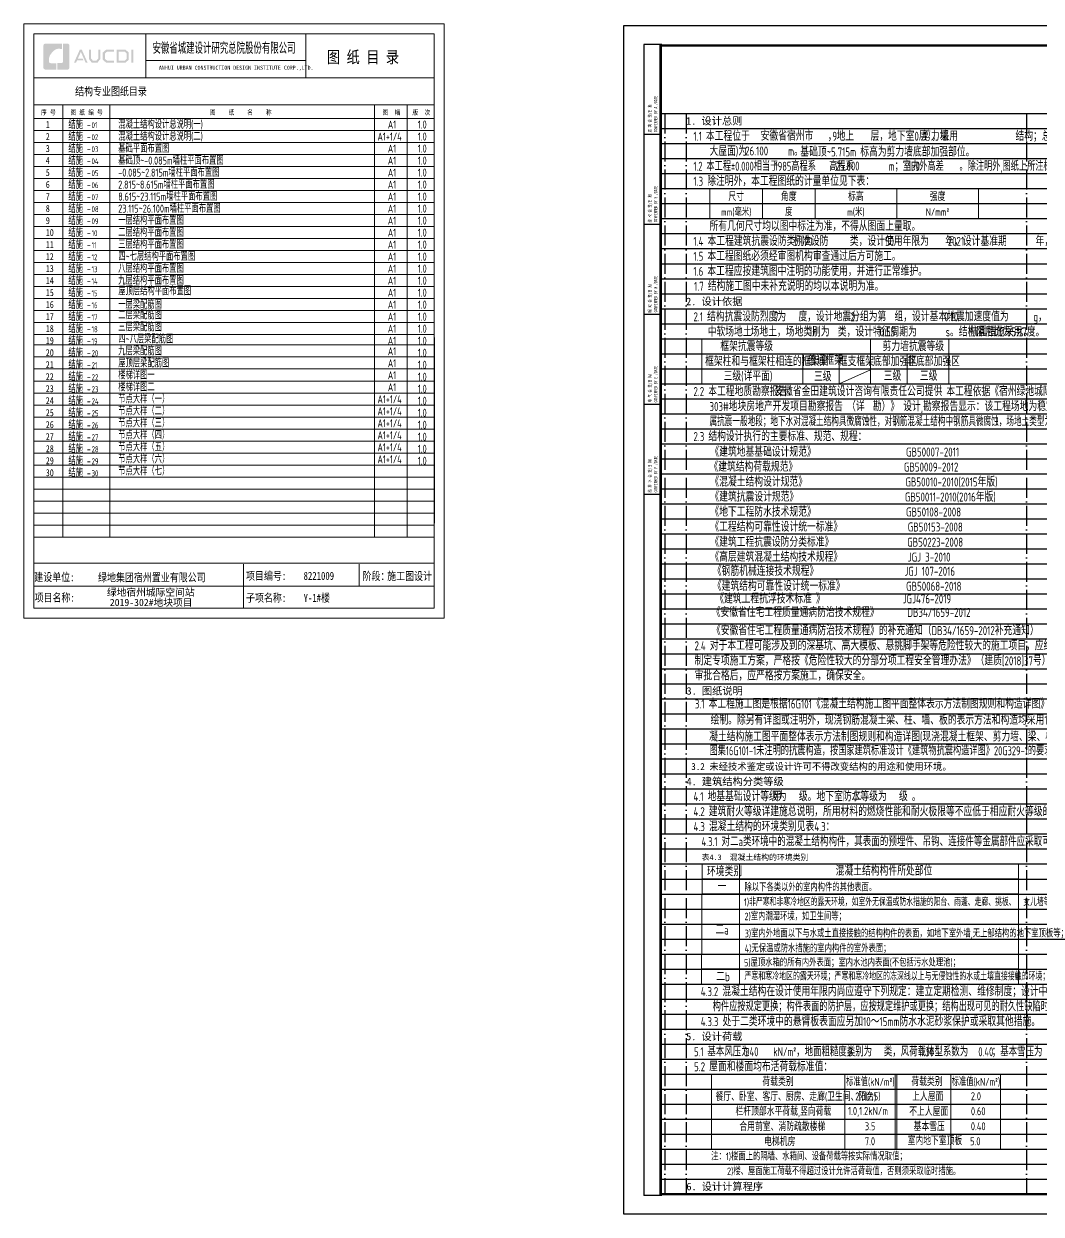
# Model space of a CAD drawing. Extents: x -1058961 to 23600, y -449123 to 2751847.
# Drawn here: x -771875 to -721057, y -12320 to 47167 of the extents above; entities that cross this region are included whole.
import ezdxf
from ezdxf.enums import TextEntityAlignment as Align

# ---------------------------------------------------------------- set-up
doc = ezdxf.new("R2010")
doc.units = 0
doc.header["$LTSCALE"] = 1000
doc.linetypes.add('D1', pattern=[14, 10, -2, 0, -2])
doc.linetypes.add('DASHED', pattern=[0.75, 0.5, -0.25])
doc.layers.get('0').update_dxf_attribs({"linetype": 'CONTINUOUS'})
doc.layers.get('DEFPOINTS').update_dxf_attribs({"linetype": 'CONTINUOUS'})
for name, color, linetype in [('C-Sheet-图框', 101, 'CONTINUOUS'), ('C-SHET-TTLB', 11, 'CONTINUOUS'), ('PUB_TEXT', 2, 'CONTINUOUS'), ('图签文字', 4, 'CONTINUOUS')]:
    doc.layers.add(name, color=color, linetype=linetype)
for name, color, linetype, lineweight in [('S-1-TEXT', 7, 'CONTINUOUS', 18), ('S-1-修改', 23, 'CONTINUOUS', 18), ('图框', 9, 'CONTINUOUS', 18), ('图签', 147, 'CONTINUOUS', 18)]:
    doc.layers.add(name, color=color, linetype=linetype, lineweight=lineweight)
doc.styles.add('SHEET-ECADI', font='simhei.ttf', dxfattribs={"width": 0.7})
doc.styles.add('STYLE111', font='simhei.ttf', dxfattribs={"width": 0.7})
doc.styles.add('TS', font='tssdeng.shx', dxfattribs={"width": 0.7, "bigfont": 'tssdchn.shx'})
doc.styles.add('TSSD_DIMENSION', font='Tssdeng.shx', dxfattribs={"width": 0.7, "bigfont": 'tssdchn.shx'})
doc.styles.add('TSSD_REIN', font='tssdeng.shx', dxfattribs={"width": 0.7, "height": 300, "bigfont": 'tssdchn.shx'})
doc.styles.add('宋体', font='', dxfattribs={"height": 50})
doc.styles.add('建筑图签-1', font='simhei.ttf', dxfattribs={"width": 0.7})
doc.styles.add('黑体', font='simhei.ttf')
doc.styles.get('宋体').set_extended_font_data('SimSun')

# ---------------------------------------------------------------- blocks, each defined once
blk = doc.blocks.new('2014SHEET-L')
at = {"layer": 'C-SHET-TTLB'}
for p, q in [((0, -45), (-9, -45)), ((0, -90), (-9, -90)), ((0, -135), (-9, -135)), ((0, -180), (-9, -180)), ((0, -225), (-9, -225))]:
    blk.add_line(p, q, dxfattribs=at)
at = {"layer": 'C-SHET-TTLB', "style": 'SHEET-ECADI', "width": 0.7}
for s, p in [('CONFIRMED BY A /DATE', (-2.33, -43.96)), ('建 筑 会 签/日 期', (-5.24, -43.96)), ('结 构 会 签/日 期', (-5.24, -88.96)), ('CONFIRMED BY S /DATE', (-2.33, -88.96)), ('CONFIRMED BY M /DATE', (-2.33, -133.96)), ('暖 动 会 签/日 期', (-5.24, -133.96)), ('电 气 会 签/日 期', (-5.24, -178.96)), ('CONFIRMED BY E /DATE', (-2.33, -178.96)), ('给 排 水 会 签/日 期', (-5.24, -223.96)), ('CONFIRMED BY P /DATE', (-2.33, -223.96))]:
    blk.add_text(s, height=1.6, rotation=90, dxfattribs=at).set_placement(p)
blk = doc.blocks.new('2017_11-sheet-L2', base_point=(18.4, 410))
at = {"layer": 'C-SHET-TTLB'}
blk.add_blockref('2014SHEET-L', (19, 410.6), dxfattribs=at)
blk = doc.blocks.new('院标1')
h = blk.add_hatch(color=150)
h.dxf.hatch_style = 1
edge = h.paths.add_edge_path()
edge.add_spline(control_points=[(116373, 648379), (116379, 648379), (116382, 648379), (116391, 648379), (116391, 648379), (116391, 648379), (116616, 648379), (116616, 648379), (116616, 648379), (116616, 648379), (116616, 648054), (116616, 648054), (116616, 648054), (116616, 648054), (116108, 648054), (116108, 648054), (116108, 648054), (116028, 648054), (115963, 648111), (115963, 648199), (115963, 648199), (115963, 648199), (115963, 649215), (115963, 649215), (115963, 649215), (115963, 649295), (116018, 649360), (116108, 649360), (116108, 649360), (116108, 649360), (116897, 649360), (116897, 649360), (116897, 649360), (116897, 649360), (116897, 649080), (116897, 649080), (116897, 649080), (116897, 649080), (116566, 649140), (116356, 648859), (116356, 648859), (116245, 648719), (116240, 648545), (116247, 648466), (116247, 648466), (116254, 648386), (116247, 648466), (116247, 648466), (116247, 648466), (116247, 648466), (116258, 648374), (116373, 648379)], knot_values=[0, 0, 0, 0, 0.071429, 0.071429, 0.071429, 0.107143, 0.142857, 0.142857, 0.142857, 0.178571, 0.214286, 0.214286, 0.214286, 0.25, 0.285714, 0.285714, 0.285714, 0.321429, 0.357143, 0.357143, 0.357143, 0.392857, 0.428571, 0.428571, 0.428571, 0.464286, 0.5, 0.5, 0.5, 0.535714, 0.571429, 0.571429, 0.571429, 0.607143, 0.642857, 0.642857, 0.642857, 0.678571, 0.714286, 0.714286, 0.714286, 0.75, 0.785714, 0.785714, 0.785714, 0.821429, 0.857143, 0.857143, 0.857143, 0.928571, 1, 1, 1, 1], degree=3, periodic=0)
h = blk.add_hatch(color=150)
h.dxf.hatch_style = 1
edge = h.paths.add_edge_path()
edge.add_spline(control_points=[(117268, 649215), (117268, 649215), (117268, 648199), (117268, 648199), (117268, 648199), (117268, 648114), (117212, 648054), (117123, 648054), (117123, 648054), (117123, 648054), (116663, 648054), (116663, 648054), (116663, 648054), (116663, 648054), (116663, 648379), (116663, 648379), (116663, 648379), (116663, 648379), (116865, 648379), (116865, 648379), (116865, 648379), (116907, 648379), (116941, 648413), (116941, 648455), (116941, 648455), (116941, 648455), (116941, 649360), (116941, 649360), (116941, 649360), (116941, 649360), (117123, 649360), (117123, 649360), (117123, 649360), (117204, 649360), (117268, 649306), (117268, 649215)], knot_values=[0, 0, 0, 0, 0.1, 0.1, 0.1, 0.15, 0.2, 0.2, 0.2, 0.25, 0.3, 0.3, 0.3, 0.35, 0.4, 0.4, 0.4, 0.45, 0.5, 0.5, 0.5, 0.55, 0.6, 0.6, 0.6, 0.65, 0.7, 0.7, 0.7, 0.75, 0.8, 0.8, 0.8, 0.9, 1, 1, 1, 1], degree=3, periodic=0)

msp = doc.modelspace()

# ---------------------------------------------------------------- hatches: boundary and pattern name
h = msp.add_hatch(color=150)
h.dxf.hatch_style = 1
edge = h.paths.add_edge_path()
edge.add_spline(control_points=[(-769594.85, 46036.63), (-769594.85, 46036.63), (-769594.85, 45021.22), (-769594.85, 45021.22), (-769594.85, 45021.22), (-769594.85, 44936.11), (-769650.51, 44875.81), (-769740.25, 44875.81), (-769740.25, 44875.81), (-769740.25, 44875.81), (-770200.02, 44875.81), (-770200.02, 44875.81), (-770200.02, 44875.81), (-770200.02, 44875.81), (-770200.02, 45200.79), (-770200.02, 45200.79), (-770200.02, 45200.79), (-770200.02, 45200.79), (-769997.65, 45200.79), (-769997.65, 45200.79), (-769997.65, 45200.79), (-769955.79, 45200.79), (-769921.91, 45234.76), (-769921.91, 45276.52), (-769921.91, 45276.52), (-769921.91, 45276.52), (-769921.91, 46182.05), (-769921.91, 46182.05), (-769921.91, 46182.05), (-769921.91, 46182.05), (-769740.25, 46182.05), (-769740.25, 46182.05), (-769740.25, 46182.05), (-769658.55, 46182.05), (-769594.85, 46128.2), (-769594.85, 46036.63)], knot_values=[0, 0, 0, 0, 0.1, 0.1, 0.1, 0.15, 0.2, 0.2, 0.2, 0.25, 0.3, 0.3, 0.3, 0.35, 0.4, 0.4, 0.4, 0.45, 0.5, 0.5, 0.5, 0.55, 0.6, 0.6, 0.6, 0.65, 0.7, 0.7, 0.7, 0.75, 0.8, 0.8, 0.8, 0.9, 1, 1, 1, 1], degree=3, periodic=0)
at = {"layer": '图签文字'}
h = msp.add_hatch(color=4, dxfattribs=at)
h.paths.add_polyline_path([(-766503.61, 45871.77), (-766396.83, 45871.77), (-766396.83, 45217.04), (-766503.61, 45217.04)])
h.paths.add_polyline_path([(-767143.41, 45772.62), (-767143.41, 45325.54), (-766836.94, 45325.54), (-766731.38, 45416.22), (-766731.38, 45687.05), (-766833.75, 45772.62)], flags=16)
h.paths.add_polyline_path([(-767243.78, 45872.99), (-767243.78, 45225.18), (-766799.75, 45225.18), (-766631.02, 45370.12), (-766631.02, 45733.96), (-766797.33, 45872.99)])
h.paths.add_polyline_path([(-767365.22, 45876.11), (-767365.22, 45778.11), (-767711.27, 45778.11), (-767824.15, 45683.8), (-767824.15, 45411.97), (-767711.27, 45325.06), (-767363.37, 45325.06), (-767363.37, 45221.51), (-767757.53, 45221.51), (-767929.63, 45369.44), (-767929.63, 45733.73), (-767761.23, 45876.11)])
h.paths.add_polyline_path([(-768625.73, 45874.59), (-768523.2, 45874.59), (-768523.2, 45440.54), (-768426.25, 45328.77), (-768247.29, 45328.77), (-768150.35, 45440.54), (-768150.35, 45874.59), (-768053.41, 45874.59), (-768053.41, 45408.87), (-768193.23, 45224.45), (-768480.32, 45224.45), (-768625.73, 45410.73)])
h.paths.add_polyline_path([(-769077.77, 45873.43), (-768978.33, 45873.43), (-768687.68, 45223.78), (-768785.99, 45223.78), (-769025.22, 45762.79), (-769174.07, 45432.76), (-768943.24, 45432.76), (-768891.75, 45334.85), (-769215.6, 45334.85), (-769265.42, 45222.01), (-769370.04, 45222.01)])

# ---------------------------------------------------------------- linework, layer by layer
msp.add_line((-751374.68, 31491.74), (-751374.68, 22216.74))
at = {"layer": 'C-SHET-TTLB'}
for p, q in [((-740902.31, 46140.13), (-740902.31, -11379.87)), ((-740002.31, 46140.13), (-740902.31, 46140.13)), ((-740002.31, -11379.87), (-740902.31, -11379.87))]:
    msp.add_line(p, q, dxfattribs=at)
msp.add_lwpolyline([(-657802.31, 47080.13), (-657802.31, -12319.87), (-741902.31, -12319.87), (-741902.31, 47080.13)], close=True, dxfattribs=at)
at = {"layer": 'C-SHET-TTLB', "const_width": 120}
msp.add_lwpolyline([(-740062.31, 46080.13), (-658802.31, 46080.13), (-658802.31, -11319.87), (-740062.31, -11319.87)], close=True, dxfattribs=at)
at = {"layer": 'DEFPOINTS', "color": 252}
for p, q in [((-740062.31, 42680.13), (-666302.31, 42680.13)), ((-740062.31, 41930.13), (-666302.31, 41930.13)), ((-740062.31, 41180.13), (-666302.31, 41180.13)), ((-740062.31, 40430.13), (-666302.31, 40430.13)), ((-740062.31, 39680.13), (-666302.31, 39680.13)), ((-740062.31, 38930.13), (-666302.31, 38930.13)), ((-740062.31, 38180.13), (-665802.31, 38180.13)), ((-740062.31, 37430.13), (-665802.31, 37430.13)), ((-740062.31, 36680.13), (-665802.31, 36680.13)), ((-740062.31, 35930.13), (-665802.31, 35930.13)), ((-740062.31, 35180.13), (-665802.31, 35180.13)), ((-740062.31, 34430.13), (-665802.31, 34430.13)), ((-740062.31, 33680.13), (-665802.31, 33680.13)), ((-740062.31, 32930.13), (-665802.31, 32930.13)), ((-740062.31, 32180.13), (-665802.31, 32180.13)), ((-740062.31, 31430.13), (-665802.31, 31430.13)), ((-740062.31, 30680.13), (-665802.31, 30680.13)), ((-740062.31, 29930.13), (-665802.31, 29930.13)), ((-740062.31, 29180.13), (-665802.31, 29180.13)), ((-740062.31, 28430.13), (-665802.31, 28430.13)), ((-740062.31, 27680.13), (-665802.31, 27680.13)), ((-740062.31, 26930.13), (-665802.31, 26930.13)), ((-740062.31, 26180.13), (-665802.31, 26180.13)), ((-740062.31, 25430.13), (-665802.31, 25430.13)), ((-740062.31, 24680.13), (-665802.31, 24680.13)), ((-740062.31, 23930.13), (-665802.31, 23930.13)), ((-740062.31, 23180.13), (-665802.31, 23180.13)), ((-740062.31, 22430.13), (-665802.31, 22430.13)), ((-740062.31, 21680.13), (-665802.31, 21680.13)), ((-740062.31, 20930.13), (-665802.31, 20930.13)), ((-740062.31, 20180.13), (-665802.31, 20180.13)), ((-740062.31, 19430.13), (-665802.31, 19430.13)), ((-740062.31, 18680.13), (-665802.31, 18680.13)), ((-740062.31, 17930.13), (-665802.31, 17930.13)), ((-740062.31, 17180.13), (-665802.31, 17180.13)), ((-740062.31, 16430.13), (-665802.31, 16430.13)), ((-740062.31, 15680.13), (-665802.31, 15680.13)), ((-740062.31, 14930.13), (-665802.31, 14930.13)), ((-740062.31, 14180.13), (-665802.31, 14180.13)), ((-740062.31, 13430.13), (-665802.31, 13430.13)), ((-740062.31, 12680.13), (-665802.31, 12680.13)), ((-740062.31, 11930.13), (-665802.31, 11930.13)), ((-740062.31, 11180.13), (-665802.31, 11180.13)), ((-740062.31, 10430.13), (-665802.31, 10430.13)), ((-740062.31, 9680.13), (-665802.31, 9680.13)), ((-740062.31, 8930.13), (-665802.31, 8930.13)), ((-740062.31, 8180.13), (-665802.31, 8180.13)), ((-740062.31, 7430.13), (-665802.31, 7430.13)), ((-740062.31, 6680.13), (-665802.31, 6680.13)), ((-740062.31, 5930.13), (-665802.31, 5930.13)), ((-740062.31, 5180.13), (-665802.31, 5180.13)), ((-740062.31, 4430.13), (-665802.31, 4430.13)), ((-740062.31, 3680.13), (-665802.31, 3680.13)), ((-740062.31, 2930.13), (-665802.31, 2930.13)), ((-740062.31, 2180.13), (-665802.31, 2180.13)), ((-740062.31, 1430.13), (-665802.31, 1430.13)), ((-740062.31, 680.13), (-665802.31, 680.13)), ((-740062.31, -69.87), (-665802.31, -69.87)), ((-740062.31, -819.87), (-665802.31, -819.87)), ((-740062.31, -1569.87), (-665802.31, -1569.87)), ((-740062.31, -2319.87), (-665802.31, -2319.87)), ((-740062.31, -3069.87), (-665802.31, -3069.87)), ((-740062.31, -3819.87), (-665802.31, -3819.87)), ((-740062.31, -4569.87), (-665802.31, -4569.87)), ((-740062.31, -5319.87), (-665802.31, -5319.87)), ((-740062.31, -6069.87), (-665802.31, -6069.87)), ((-740062.31, -6819.87), (-665802.31, -6819.87)), ((-740062.31, -7569.87), (-665802.31, -7569.87)), ((-740062.31, -8319.87), (-665802.31, -8319.87)), ((-740062.31, -9069.87), (-665802.31, -9069.87)), ((-740062.31, -9819.87), (-665802.31, -9819.87)), ((-740062.31, -10569.87), (-665802.31, -10569.87))]:
    msp.add_line(p, q, dxfattribs=at)
at = {"layer": 'DEFPOINTS', "color": 252, "linetype": 'D1', "ltscale": 0.1}
for p, q in [((-739862.31, 42680.13), (-739862.31, -11319.87)), ((-738790.31, 42680.13), (-738790.31, -11319.87)), ((-721790.31, 42680.13), (-721790.31, -11319.87))]:
    msp.add_line(p, q, dxfattribs=at)
at = {"layer": 'S-1-TEXT', "color": 2}
for p, q in [((-734976.09, 38930.13), (-734976.09, 37430.13)), ((-732351.09, 38930.13), (-732351.09, 37430.13)), ((-728272.97, 38930.13), (-728272.97, 37430.13)), ((-737601.09, 38180.13), (-724194.84, 38180.13)), ((-738009.98, 31430.13), (-725666.17, 31430.13)), ((-738009.98, 31430.13), (-738009.98, 29180.13)), ((-738009.98, 31430.13), (-738009.98, 29180.13)), ((-729584.71, 31430.13), (-729584.71, 29180.13)), ((-725666.17, 31430.13), (-725666.17, 29180.13)), ((-738009.98, 30680.13), (-725666.17, 30680.13)), ((-732961.73, 30680.13), (-732961.73, 29180.13)), ((-731140.44, 30680.13), (-731140.44, 29180.13)), ((-727753.08, 30680.13), (-727753.08, 29180.13)), ((-738009.98, 29930.13), (-725666.17, 29930.13)), ((-731140.44, 29180.13), (-729584.71, 29877.61)), ((-738009.98, 29180.13), (-725666.17, 29180.13)), ((-736119.28, 5185.62), (-736119.28, -819.87)), ((-737994.28, 4435.62), (-722189.66, 4435.62)), ((-737994.28, 3685.62), (-722189.66, 3685.62)), ((-737994.28, -64.38), (-722189.66, -64.38)), ((-737517.1, -5319.87), (-728353.74, -5319.87)), ((-737517.1, -5319.87), (-737517.1, -9069.87)), ((-728353.74, -5319.87), (-737517.1, -5319.87)), ((-730860.85, -9069.87), (-730860.85, -5319.87)), ((-728353.74, -9069.87), (-728353.74, -5319.87)), ((-723096.96, -5319.87), (-728268.52, -5319.87)), ((-728268.52, -9069.87), (-728268.52, -5319.87)), ((-728268.52, -5319.87), (-723096.96, -5319.87)), ((-725568.67, -9069.87), (-725568.67, -5319.87)), ((-723096.96, -9069.87), (-723096.96, -5319.87)), ((-737517.1, -6069.87), (-728353.74, -6069.87)), ((-728268.52, -6069.87), (-723096.96, -6069.87)), ((-737517.1, -6819.87), (-728353.74, -6819.87)), ((-728268.52, -6819.87), (-723096.96, -6819.87)), ((-737517.1, -7569.87), (-728353.74, -7569.87)), ((-728268.52, -7569.87), (-723096.96, -7569.87)), ((-737517.1, -8319.87), (-728353.74, -8319.87)), ((-728268.52, -8319.87), (-723096.96, -8319.87)), ((-737517.1, -9069.87), (-728353.74, -9069.87)), ((-728268.52, -9069.87), (-723096.96, -9069.87))]:
    msp.add_line(p, q, dxfattribs=at)
for points in [[(-724194.84, 38930.13), (-724194.84, 37430.13), (-737601.09, 37430.13), (-737601.09, 38930.13), (-724194.84, 38930.13)], [(-722189.66, 5185.62), (-722189.66, -819.87), (-738031.97, -819.87), (-737994.28, 5185.62), (-722189.66, 5185.62)]]:
    msp.add_lwpolyline(points, dxfattribs=at)
at = {"layer": '图框'}
for p, q in [((-771374.68, 46666.54), (-771374.68, 17966.54)), ((-751374.68, 46666.54), (-771374.68, 46666.54)), ((-765781.38, 44466.54), (-765781.38, 46666.54)), ((-757790.62, 44466.54), (-757790.62, 46666.54)), ((-751374.68, 17966.54), (-751374.68, 46666.54)), ((-757811.69, 45328.56), (-765781.38, 45328.56)), ((-771374.68, 43116.54), (-771374.69, 19116.55)), ((-771374.68, 43116.54), (-771374.68, 23316.55)), ((-771374.68, 43116.54), (-751374.68, 43116.54)), ((-769930.5, 43116.54), (-769930.5, 21516.54)), ((-767573.31, 43116.54), (-767573.31, 21516.54)), ((-754363.1, 43116.54), (-754363.1, 21516.54)), ((-752728.88, 43116.54), (-752728.87, 21516.54)), ((-751374.68, 42441.53), (-771374.68, 42441.54)), ((-751374.68, 42441.53), (-771374.68, 42441.54)), ((-771374.68, 42441.54), (-751374.68, 42441.53)), ((-771374.68, 42441.54), (-751374.68, 42441.53)), ((-751374.68, 41841.53), (-771374.68, 41841.54)), ((-751374.68, 41241.53), (-771374.68, 41241.54)), ((-771374.68, 41241.54), (-751374.68, 41241.53)), ((-771374.68, 41241.54), (-751374.68, 41241.53)), ((-751374.68, 41241.53), (-771374.68, 41241.54)), ((-751374.68, 40641.53), (-771374.68, 40641.54)), ((-751374.68, 40641.53), (-771374.68, 40641.54)), ((-771374.68, 40641.54), (-751374.68, 40641.53)), ((-751374.68, 40041.53), (-771374.68, 40041.54)), ((-751374.68, 40041.53), (-771374.68, 40041.54)), ((-771374.68, 40041.54), (-751374.68, 40041.53)), ((-771374.68, 40041.54), (-751374.68, 40041.53)), ((-751374.68, 39441.53), (-771374.68, 39441.54)), ((-751374.68, 39441.53), (-771374.68, 39441.54)), ((-751374.68, 39441.53), (-771374.68, 39441.54)), ((-751374.68, 39441.53), (-771374.68, 39441.54)), ((-771374.68, 39441.54), (-751374.68, 39441.53)), ((-771374.68, 39441.54), (-751374.68, 39441.53)), ((-751374.68, 38841.53), (-771374.68, 38841.54)), ((-771374.68, 38841.54), (-751374.68, 38841.53)), ((-771374.68, 38841.54), (-751374.68, 38841.53)), ((-751374.68, 38841.53), (-771374.68, 38841.54)), ((-751374.68, 38241.53), (-771374.68, 38241.54)), ((-751374.68, 38241.53), (-771374.68, 38241.54)), ((-771374.68, 38241.54), (-751374.68, 38241.53)), ((-771374.68, 38241.54), (-751374.68, 38241.53)), ((-751374.68, 37641.53), (-771374.68, 37641.54)), ((-751374.68, 37641.53), (-771374.68, 37641.54)), ((-771374.68, 37641.54), (-751374.68, 37641.53)), ((-771374.68, 37641.54), (-751374.68, 37641.53)), ((-751374.68, 37041.53), (-771374.68, 37041.54)), ((-751374.68, 37041.53), (-771374.68, 37041.54)), ((-751374.68, 37041.53), (-771374.68, 37041.54)), ((-751374.68, 37041.53), (-771374.68, 37041.54)), ((-771374.68, 37041.54), (-751374.68, 37041.53)), ((-771374.68, 37041.54), (-751374.68, 37041.53)), ((-751374.68, 36441.53), (-771374.68, 36441.54)), ((-771374.68, 36441.54), (-751374.68, 36441.53)), ((-771374.68, 36441.54), (-751374.68, 36441.53)), ((-751374.68, 36441.53), (-771374.68, 36441.54)), ((-751374.68, 35841.53), (-771374.68, 35841.54)), ((-751374.68, 35841.53), (-771374.68, 35841.54)), ((-771374.68, 35841.54), (-751374.68, 35841.53)), ((-771374.68, 35841.54), (-751374.68, 35841.53)), ((-751374.68, 35241.53), (-771374.68, 35241.54)), ((-751374.68, 35241.53), (-771374.68, 35241.54)), ((-771374.68, 35241.54), (-751374.68, 35241.53)), ((-771374.68, 35241.54), (-751374.68, 35241.53)), ((-751374.68, 34641.53), (-771374.68, 34641.54)), ((-751374.68, 34641.53), (-771374.68, 34641.54)), ((-751374.68, 34641.53), (-771374.68, 34641.54)), ((-751374.68, 34641.53), (-771374.68, 34641.54)), ((-771374.68, 34641.54), (-751374.68, 34641.53)), ((-771374.68, 34641.54), (-751374.68, 34641.53)), ((-751374.68, 34041.53), (-771374.68, 34041.54)), ((-771374.68, 34041.54), (-751374.68, 34041.53)), ((-771374.68, 34041.54), (-751374.68, 34041.53)), ((-751374.68, 34041.53), (-771374.68, 34041.54)), ((-751374.68, 33441.53), (-771374.68, 33441.54)), ((-751374.68, 33441.53), (-771374.68, 33441.54)), ((-771374.68, 33441.54), (-751374.68, 33441.53)), ((-771374.68, 33441.54), (-751374.68, 33441.53)), ((-751374.68, 32841.53), (-771374.68, 32841.54)), ((-751374.68, 32241.53), (-771374.68, 32241.54)), ((-751374.68, 31641.54), (-771374.68, 31641.55)), ((-751374.68, 31116.54), (-771374.68, 31116.55)), ((-771374.68, 31116.55), (-751374.68, 31116.54)), ((-771374.68, 31116.55), (-751374.68, 31116.54)), ((-751374.68, 31116.54), (-771374.68, 31116.55)), ((-751374.68, 30516.54), (-771374.68, 30516.55)), ((-751374.68, 30516.54), (-771374.68, 30516.55)), ((-771374.68, 30516.55), (-751374.68, 30516.54)), ((-771374.68, 30516.55), (-751374.68, 30516.54)), ((-751374.68, 29916.54), (-771374.68, 29916.55)), ((-751374.68, 29916.54), (-771374.68, 29916.55)), ((-771374.68, 29916.55), (-751374.68, 29916.54)), ((-771374.68, 29916.55), (-751374.68, 29916.54)), ((-751374.68, 29316.54), (-771374.68, 29316.55)), ((-751374.68, 29316.54), (-771374.68, 29316.55)), ((-751374.68, 29316.54), (-771374.68, 29316.55)), ((-751374.68, 29316.54), (-771374.68, 29316.55)), ((-771374.68, 29316.55), (-751374.68, 29316.54)), ((-771374.68, 29316.55), (-751374.68, 29316.54)), ((-751374.68, 28716.54), (-771374.68, 28716.55)), ((-771374.68, 28716.55), (-751374.68, 28716.54)), ((-771374.68, 28716.55), (-751374.68, 28716.54)), ((-751374.68, 28716.54), (-771374.68, 28716.55)), ((-751374.68, 28116.54), (-771374.68, 28116.55)), ((-751374.68, 28116.54), (-771374.68, 28116.55)), ((-771374.68, 28116.55), (-751374.68, 28116.54)), ((-771374.68, 28116.55), (-751374.68, 28116.54)), ((-751374.68, 27516.54), (-771374.68, 27516.55)), ((-751374.68, 27516.54), (-771374.68, 27516.55)), ((-771374.68, 27516.55), (-751374.68, 27516.54)), ((-771374.68, 27516.55), (-751374.68, 27516.54)), ((-751374.68, 26916.54), (-771374.68, 26916.55)), ((-751374.68, 26916.54), (-771374.68, 26916.55)), ((-751374.68, 26916.54), (-771374.68, 26916.55)), ((-751374.68, 26916.54), (-771374.68, 26916.55)), ((-771374.68, 26916.55), (-751374.68, 26916.54)), ((-771374.68, 26916.55), (-751374.68, 26916.54)), ((-751374.68, 26316.54), (-771374.68, 26316.55)), ((-771374.68, 26316.55), (-751374.68, 26316.54)), ((-771374.68, 26316.55), (-751374.68, 26316.54)), ((-751374.68, 26316.54), (-771374.68, 26316.55)), ((-751374.68, 25716.54), (-771374.68, 25716.55)), ((-751374.68, 25716.54), (-771374.68, 25716.55)), ((-771374.68, 25716.55), (-751374.68, 25716.54)), ((-771374.68, 25716.55), (-751374.68, 25716.54)), ((-751374.68, 25116.54), (-771374.68, 25116.55)), ((-751374.68, 25116.54), (-771374.68, 25116.55)), ((-771374.68, 25116.55), (-751374.68, 25116.54)), ((-771374.68, 25116.55), (-751374.68, 25116.54)), ((-751374.68, 24516.54), (-771374.68, 24516.55)), ((-751374.68, 24516.54), (-771374.68, 24516.55)), ((-751374.68, 24516.54), (-771374.68, 24516.55)), ((-751374.68, 24516.54), (-771374.68, 24516.55)), ((-771374.68, 24516.55), (-751374.68, 24516.54)), ((-771374.68, 24516.55), (-751374.68, 24516.54)), ((-751374.68, 23916.54), (-771374.68, 23916.55)), ((-771374.68, 23916.55), (-751374.68, 23916.54)), ((-771374.68, 23916.55), (-751374.68, 23916.54)), ((-751374.68, 23916.54), (-771374.68, 23916.55)), ((-751374.68, 23316.54), (-771374.68, 23316.55)), ((-751374.68, 23316.54), (-771374.68, 23316.55)), ((-771374.68, 23316.55), (-751374.68, 23316.54)), ((-771374.68, 23316.55), (-751374.68, 23316.54)), ((-751374.68, 22716.54), (-771374.68, 22716.55)), ((-751374.68, 22716.54), (-771374.68, 22716.55)), ((-751374.68, 22716.54), (-771374.68, 22716.55)), ((-751374.68, 22716.54), (-771374.68, 22716.55)), ((-771374.68, 22716.55), (-751374.68, 22716.54)), ((-771374.68, 22716.55), (-751374.68, 22716.54)), ((-751374.68, 22116.54), (-771374.68, 22116.55)), ((-771374.68, 22116.55), (-751374.68, 22116.54)), ((-751374.68, 22116.54), (-771374.68, 22116.55)), ((-771374.68, 22116.55), (-751374.68, 22116.54)), ((-751374.68, 21516.54), (-771374.68, 21516.55)), ((-760904.25, 20166.54), (-760904.25, 17966.54)), ((-755129.93, 20166.54), (-755129.93, 19066.72)), ((-771374.68, 19065.49), (-751374.68, 19067)), ((-771374.68, 17966.54), (-751374.68, 17966.54))]:
    msp.add_line(p, q, dxfattribs=at)
for points in [[(-750874.68, 47166.54), (-750874.68, 17466.54), (-771874.68, 17466.54), (-771874.68, 47166.54)], [(-750874.68, 47166.54), (-750874.68, 17466.54), (-771874.68, 17466.54), (-771874.68, 47166.54)], [(-771374.68, 17966.54), (-751374.68, 17966.54), (-751374.68, 46666.54), (-771374.68, 46666.54)]]:
    msp.add_lwpolyline(points, close=True, dxfattribs=at)
at = {"layer": '图框', "const_width": 56.25}
for points in [[(-771374.68, 44466.54), (-751374.68, 44466.54)], [(-771374.68, 20216.74), (-751374.68, 20216.74)]]:
    msp.add_lwpolyline(points, dxfattribs=at)

# ---------------------------------------------------------------- block references
msp.add_blockref('院标1', (-886865.07, -603181.7))
at = {"layer": 'C-SHET-TTLB', "xscale": 100, "yscale": 100, "zscale": 100}
msp.add_blockref('2017_11-sheet-L2', (-740062.31, 46080.13), dxfattribs=at)

# ---------------------------------------------------------------- texts
at = {"layer": 'C-Sheet-图框', "color": 7, "linetype": 'Continuous', "style": 'STYLE111', "width": 0.7}
for s, p in [('1', (-770777.11, 41960.37)), ('2', (-770777.11, 41360.37)), ('3', (-770777.11, 40760.37)), ('4', (-770777.11, 40160.37)), ('5', (-770777.11, 39560.37)), ('6', (-770777.11, 38960.37)), ('7', (-770777.11, 38360.37)), ('8', (-770777.11, 37760.37)), ('9', (-770777.11, 37160.37)), ('10', (-770777.11, 36560.37)), ('11', (-770777.11, 35960.37)), ('12', (-770777.11, 35360.37)), ('13', (-770777.11, 34760.37)), ('14', (-770777.11, 34160.37)), ('15', (-770777.11, 33560.37)), ('16', (-770777.11, 32960.37)), ('17', (-770777.11, 32360.37)), ('18', (-770777.11, 31760.38)), ('19', (-770777.11, 31160.39)), ('20', (-770777.11, 30560.39)), ('21', (-770777.11, 29960.39)), ('22', (-770777.11, 29360.39)), ('23', (-770777.11, 28760.39)), ('24', (-770777.11, 28160.39)), ('25', (-770777.11, 27560.39)), ('26', (-770777.11, 26960.39)), ('27', (-770777.11, 26360.39)), ('28', (-770777.11, 25760.39)), ('29', (-770777.11, 25160.39)), ('30', (-770777.11, 24560.39))]:
    msp.add_text(s, height=350, dxfattribs=at).set_placement(p)
at = {"layer": 'PUB_TEXT', "linetype": 'Continuous', "style": 'TSSD_REIN', "width": 0.7}
for p in [(-769647.43, 41918.79), (-769647.43, 41318.79), (-769647.43, 40718.79), (-769647.43, 40118.79), (-769647.43, 39518.79), (-769647.43, 38918.79), (-769647.43, 38318.79), (-769647.43, 37718.79), (-769647.43, 37118.79), (-769647.43, 36518.79), (-769647.44, 35918.79), (-769647.43, 35318.79), (-769647.43, 34718.79), (-769647.43, 34118.79), (-769647.43, 33518.79), (-769647.43, 32918.79), (-769647.43, 32318.79), (-769647.43, 31718.8), (-769647.43, 31118.81), (-769647.43, 30518.81), (-769647.43, 29918.81), (-769647.43, 29318.81), (-769647.43, 28718.81), (-769647.43, 28118.81), (-769647.43, 27518.81), (-769647.44, 26918.81), (-769647.44, 26318.81), (-769647.44, 25718.81), (-769647.44, 25118.81), (-769647.44, 24518.81)]:
    msp.add_text('结施 - ', height=400, dxfattribs=at).set_placement(p)
at = {"layer": 'PUB_TEXT', "color": 1, "linetype": 'Continuous', "style": 'TSSD_REIN', "width": 0.7}
for s, height, p in [('01', 300, (-768488.3, 41952.92)), ('1.0', 400, (-752192.54, 41930.59)), ('02', 300, (-768488.3, 41352.92)), ('1.0', 400, (-752192.54, 41330.59)), ('03', 300, (-768488.3, 40752.92)), ('1.0', 400, (-752192.54, 40730.59)), ('04', 300, (-768488.3, 40152.92)), ('1.0', 400, (-752192.54, 40130.59)), ('1.0', 400, (-752192.54, 39530.59)), ('05', 300, (-768488.3, 39552.92)), ('1.0', 400, (-752192.54, 38930.59)), ('06', 300, (-768488.3, 38952.92)), ('1.0', 400, (-752192.54, 38330.59)), ('07', 300, (-768488.3, 38352.92)), ('1.0', 400, (-752192.54, 37730.59)), ('08', 300, (-768488.3, 37752.92)), ('1.0', 400, (-752192.54, 37130.59)), ('09', 300, (-768488.3, 37152.92)), ('1.0', 400, (-752192.54, 36530.59)), ('10', 300, (-768488.3, 36552.92)), ('1.0', 400, (-752192.54, 35930.59)), ('11', 300, (-768488.3, 35952.92)), ('1.0', 400, (-752192.54, 35330.59)), ('12', 300, (-768488.3, 35352.92)), ('1.0', 400, (-752192.54, 34730.59)), ('13', 300, (-768488.3, 34752.92)), ('1.0', 400, (-752192.54, 34130.59)), ('14', 300, (-768488.3, 34152.92)), ('1.0', 400, (-752192.54, 33530.59)), ('15', 300, (-768488.3, 33552.92)), ('1.0', 400, (-752192.54, 32930.59)), ('16', 300, (-768488.3, 32952.92)), ('1.0', 400, (-752192.54, 32330.59)), ('17', 300, (-768488.3, 32352.92)), ('1.0', 400, (-752192.54, 31730.6)), ('18', 300, (-768488.3, 31752.93)), ('1.0', 400, (-752192.54, 31130.6)), ('19', 300, (-768488.3, 31152.94)), ('20', 300, (-768488.3, 30552.94)), ('1.0', 400, (-752192.54, 30530.6)), ('21', 300, (-768488.3, 29952.94)), ('1.0', 400, (-752192.54, 29930.6)), ('22', 300, (-768488.3, 29352.94)), ('1.0', 400, (-752192.54, 29330.6)), ('23', 300, (-768488.3, 28752.94)), ('1.0', 400, (-752192.54, 28730.6)), ('24', 300, (-768488.3, 28152.94)), ('1.0', 400, (-752192.54, 28130.6)), ('25', 300, (-768488.3, 27552.94)), ('1.0', 400, (-752192.54, 27530.6)), ('26', 300, (-768488.3, 26952.94)), ('1.0', 400, (-752192.54, 26930.6)), ('27', 300, (-768488.3, 26352.94)), ('1.0', 400, (-752192.54, 26330.6)), ('28', 300, (-768488.3, 25752.94)), ('1.0', 400, (-752192.54, 25730.6)), ('29', 300, (-768488.3, 25152.94)), ('1.0', 400, (-752192.54, 25130.6)), ('30', 300, (-768488.3, 24552.94))]:
    msp.add_text(s, height=height, dxfattribs=at).set_placement(p)
at = {"layer": 'PUB_TEXT', "color": 7, "linetype": 'Continuous', "style": 'TSSD_REIN', "width": 0.7}
for s, p in [('混凝土结构设计总说明(一)', (-767158.06, 41930.59)), ('A1', (-753692.13, 41930.59)), ('混凝土结构设计总说明(二)', (-767158.06, 41330.59)), ('A1+1/4', (-754208.17, 41330.59)), ('基础平面布置图', (-767158.06, 40730.59)), ('A1', (-753692.13, 40730.59)), ('基础顶~-0.085m墙柱平面布置图', (-767158.06, 40130.59)), ('A1', (-753692.13, 40130.59)), ('-0.085~2.815m墙柱平面布置图', (-767158.06, 39530.59)), ('A1', (-753692.13, 39530.59)), ('2.815~8.615m墙柱平面布置图', (-767158.06, 38930.59)), ('A1', (-753692.13, 38930.59)), ('8.615~23.115m墙柱平面布置图', (-767158.06, 38330.59)), ('A1', (-753692.13, 38330.59)), ('23.115~26.100m墙柱平面布置图', (-767158.06, 37730.59)), ('A1', (-753692.13, 37730.59)), ('一层结构平面布置图', (-767158.06, 37130.59)), ('A1', (-753692.13, 37130.59)), ('二层结构平面布置图', (-767158.06, 36530.59)), ('A1', (-753692.13, 36530.59)), ('三层结构平面布置图', (-767158.06, 35930.59)), ('A1', (-753692.13, 35930.59)), ('四~七层结构平面布置图', (-767158.06, 35330.59)), ('A1', (-753692.13, 35330.59)), ('八层结构平面布置图', (-767158.05, 34730.59)), ('A1', (-753692.13, 34730.59)), ('九层结构平面布置图', (-767158.05, 34130.59)), ('A1', (-753692.13, 34130.59)), ('屋顶层结构平面布置图', (-767158.05, 33605.59)), ('A1', (-753692.13, 33530.59)), ('一层梁配筋图', (-767158.05, 32930.6)), ('A1', (-753692.13, 32930.59)), ('二层梁配筋图', (-767158.06, 32405.6)), ('A1', (-753692.14, 32330.59)), ('三层梁配筋图', (-767158.06, 31805.6)), ('A1', (-753692.13, 31730.59)), ('四~八层梁配筋图', (-767158.06, 31205.6)), ('A1', (-753692.14, 31130.6)), ('九层梁配筋图', (-767158.06, 30605.6)), ('A1', (-753692.13, 30605.6)), ('屋顶层梁配筋图', (-767158.06, 30005.6)), ('A1', (-753692.13, 30005.6)), ('楼梯详图一', (-767158.06, 29405.6)), ('A1', (-753692.13, 29405.6)), ('楼梯详图二', (-767158.06, 28805.6)), ('A1', (-753692.13, 28805.6)), ('节点大样（一）', (-767158.06, 28205.6)), ('A1+1/4', (-754208.17, 28205.6)), ('节点大样（二）', (-767158.06, 27605.6)), ('A1+1/4', (-754208.17, 27605.6)), ('节点大样（三）', (-767158.06, 27005.6)), ('A1+1/4', (-754208.17, 27005.6)), ('节点大样（四）', (-767158.06, 26405.6)), ('A1+1/4', (-754208.17, 26405.6)), ('节点大样（五）', (-767158.06, 25805.6)), ('A1+1/4', (-754208.17, 25805.6)), ('节点大样（六）', (-767158.06, 25205.6)), ('A1+1/4', (-754208.17, 25205.6)), ('节点大样（七）', (-767158.06, 24605.6))]:
    msp.add_text(s, height=400, dxfattribs=at).set_placement(p)
at = {"layer": 'S-1-TEXT', "style": '黑体'}
for s, height, p in [('1. 设计总则', 375, (-738790.31, 42126.09)), ('2. 设计依据', 375, (-738790.31, 33105.75)), ('3. 图纸说明', 375, (-738770.37, 13642.35)), ('4. 建筑结构分类等级', 375, (-738773.63, 9114.35)), ('表4.3  混凝土结构的环境类别', 281.25, (-738015.81, 5376.93)), ('5. 设计荷载', 375, (-738790.31, -3623.91)), ('6. 设计计算程序', 375, (-738777.69, -11123.91))]:
    msp.add_text(s, height=height, dxfattribs=at).set_placement(p)
at = {"layer": 'S-1-TEXT', "style": 'TS'}
for s, height, width, p in [('1.1 本工程位于                   ，地上    层，地下室0层 ，采用              结构；总高度', 450, 0.75, (-738425.5, 41322.56)), ('大屋面)为          m。', 450, 0.75, (-737624.68, 40572.56)), ('1.2 本工程%%P0.000相当于             高程系         m；室内外高差    。除注明外,图纸上所注标高均为相对标高。', 450, 0.7, (-738425.5, 39822.56)), ('1.3 除注明外，本工程图纸的计量单位见下表：', 450, 0.75, (-738425.5, 39072.56)), ('所有几何尺寸均以图中标注为准，不得从图面上量取。', 450, 0.75, (-737624.68, 36822.56)), ('     场地土，场地类别为  类，设计特征周期为       s。结构阻尼比为5%%%。', 450, 0.75, (-736595.65, 31544.73)), ('框架抗震等级', 450, 0.75, (-737083.25, 30813.61)), ('剪力墙抗震等级', 450, 0.75, (-728976.81, 30813.61)), ('框架柱和与框架柱相连的框架梁', 450, 0.75, (-737841.64, 30064.17)), ('普通框架', 450, 0.75, (-732711.99, 30121.9)), ('框支框架', 450, 0.75, (-731163.5, 30064.17)), ('底部加强区', 450, 0.75, (-729450.9, 30064.17)), ('非底部加强区', 450, 0.75, (-727751.09, 30064.17)), ('《建筑地基基础设计规范》                      GB50007-2011', 450, 0.75, (-737580.03, 25541.11)), ('《建筑结构荷载规范》                          GB50009-2012', 450, 0.75, (-737628.23, 24791.11)), ('《混凝土结构设计规范》                        GB50010-2010(2015年版)', 450, 0.75, (-737580.03, 24044.72)), ('《建筑抗震设计规范》                          GB50011-2010(2016年版)', 450, 0.75, (-737580.03, 23294.72)), ('《地下工程防水技术规范》                      GB50108-2008', 450, 0.75, (-737580.03, 22544.72)), ('《工程结构可靠性设计统一标准》                GB50153-2008', 450, 0.75, (-737580.03, 21794.72)), ('《建筑工程抗震设防分类标准》                  GB50223-2008', 450, 0.75, (-737580.03, 21037.42)), ('《高层建筑混凝土结构技术规程》                JGJ 3-2010', 450, 0.75, (-737580.03, 20291.11)), ('《钢筋机械连接技术规程》                     JGJ 107-2016', 450, 0.75, (-737456.82, 19584.18)), ('《建筑结构可靠性设计统一标准》               GB50068-2018', 450, 0.75, (-737456.82, 18834.18)), ('《安徽省住宅工程质量通病防治技术规程》的补充通知（DB34/1659-2012补充通知）', 450, 0.75, (-737501.81, 16619.07)), ('3.1 本工程施工图是根据16G101《混凝土结构施工图平面整体表示方法制图规则和构造详图》系列图集进行', 450, 0.75, (-738355.7, 12953.01)), ('绘制。除另有详图或注明外，现浇钢筋混凝土梁、柱、墙、板的表示方法和构造均采用16G101-1《混', 450, 0.75, (-737567.5, 12146.06)), ('凝土结构施工图平面整体表示方法制图规则和构造详图(现浇混凝土框架、剪力墙、梁、板)》。设计图和', 450, 0.75, (-737640.65, 11309.22)), ('图集16G101-1未注明的抗震构造，按国家建筑标准设计《建筑物抗震构造详图》20G329-1的要求施工。', 450, 0.7, (-737624.68, 10615.08)), ('4.2 建筑耐火等级详建施总说明，所用材料的燃烧性能和耐火极限等不应低于相应耐火等级的建筑防火规范要求。', 450, 0.75, (-738420.26, 7572.56)), ('4.3 混凝土结构的环境类别见表4.3：', 450, 0.75, (-738420.26, 6822.56)), ('4.3.1 对二a类环境中的混凝土结构构件，其表面的预埋件、吊钩、连接件等金属部件应采取可靠的防锈措施。', 450, 0.73, (-738022.56, 6072.56)), ('环境类别', 450, 0.75, (-737748.7, 4572.65)), ('混凝土结构构件所处部位', 450, 0.75, (-731320.59, 4604.16)), ('除以下各类以外的室内构件的其他表面。', 375, 0.75, (-735877.56, 3822.65)), ('一', 450, 0.75, (-737223.19, 3822.65)), ('2)室内潮湿环境，如卫生间等；', 375, 0.75, (-735877.56, 2372.75)), ('二a', 450, 0.75, (-737331.69, 1656.38)), ('3)室内外地面以下与水或土直接接触的结构构件的表面，如地下室外墙,无上部结构的地下室顶板等；', 375, 0.75, (-735868.24, 1519.21)), ('4)无保温或防水措施的室内构件的室外表面；', 375, 0.75, (-735868.24, 769.21)), ('5)屋顶水箱的所有内外表面；室内水池内表面(不包括污水处理池)；', 375, 0.75, (-735902.8, 63.5)), (' 二b', 450, 0.75, (-737491.91, -677.35)), ('严寒和寒冷地区的露天环境；严寒和寒冷地区的冻深线以上与无侵蚀性的水或土壤直接接触的环境；干湿交替环境。', 375, 0.71, (-735877.56, -627.25)), ('4.3.2 混凝土结构在设计使用年限内尚应遵守下列规定：建立定期检测、维修制度；设计中可更换的混凝土', 450, 0.75, (-738063.16, -1421.95)), ('构件应按规定更换；构件表面的防护层，应按规定维护或更换；结构出现可见的耐久性缺陷时，应及时进行处理。', 450, 0.7, (-737462.88, -2171.95)), ('4.3.3 处于二类环境中的悬臂板表面应另加10～15mm防水水泥砂浆保护或采取其他措施。', 450, 0.75, (-738063.16, -2921.95)), ('5.1 基本风压为      kN/m\x8c2\x8d，地面粗糙度类别为   类，风荷载体型系数为      ；基本雪压为      kN/m\x8c2\x8d。 ', 450, 0.72, (-738394.45, -4427.44)), ('5.2 屋面和楼面均布活荷载标准值：', 450, 0.75, (-738394.45, -5177.44)), ('荷载类别', 400, 0.75, (-734982.01, -5905.81)), ('标准值(kN/m\x8c2\x8d)', 400, 0.7, (-730800.04, -5907.47)), ('荷载类别', 400, 0.75, (-727541.44, -5905.81)), ('标准值(kN/m\x8c2\x8d)', 400, 0.7, (-725525.55, -5907.47)), ('餐厅、卧室、客厅、厨房、走廊(卫生间、阳台)', 400, 0.75, (-737320.06, -6655.81)), ('2.0(2.5)', 400, 0.75, (-730341.37, -6632.37)), ('上人屋面', 400, 0.75, (-727502.24, -6655.81)), ('2.0', 400, 0.75, (-724570.79, -6625.16)), ('栏杆顶部水平荷载,竖向荷载', 400, 0.75, (-736325.82, -7389.58)), ('1.0,1.2kN/m\x8c', 400, 0.75, (-730703.75, -7360.74)), ('不上人屋面', 400, 0.75, (-727647.57, -7405.81)), ('0.60', 400, 0.75, (-724565.38, -7375.16)), ('合用前室、消防疏散楼梯', 400, 0.75, (-736131.48, -8155.81)), ('3.5', 400, 0.75, (-729865.41, -8125.16)), (' 基本雪压', 400, 0.75, (-727625.33, -8157.47)), ('0.40', 400, 0.75, (-724570.79, -8125.16)), ('电梯机房', 400, 0.75, (-734893.64, -8907.47)), ('7.0', 400, 0.75, (-729865.41, -8875.16)), ('室内地下室顶板', 400, 0.75, (-727727.97, -8859.68)), ('5.0', 400, 0.75, (-724608.63, -8875.16)), ('注：1)楼面上的隔墙、水箱间、设备荷载等按实际情况取值；', 375, 0.75, (-737539.97, -9624.26))]:
    msp.add_text(s, height=height, dxfattribs=dict(at, width=width)).set_placement(p)
at = {"layer": 'S-1-TEXT', "style": 'TS', "width": 0.75}
for s, height, p in [('尺寸', 400, (-736288.59, 38320.75)), ('角度', 400, (-733663.59, 38320.75)), ('标高', 400, (-730312.03, 38320.75)), ('强度', 400, (-726233.9, 38320.75)), ('mm(毫米)', 375, (-736288.59, 37570.75)), ('度', 375, (-733663.59, 37570.75)), ('m(米)', 375, (-730312.03, 37570.75)), ('N/mm\x8c2\x8d', 375, (-726233.9, 37575.26))]:
    msp.add_text(s, height=height, dxfattribs=at).set_placement(p, align=Align.CENTER)
at = {"layer": 'S-1-TEXT', "linetype": 'DASHED'}
for s, height, style, width, p in [('1.4 本工程建筑抗震设防类别为         类，设计使用年限为    年，设计基准期       年，建筑结构安全等级为   级,。', 450, 'TS', 0.75, (-738425.5, 36072.56)), ('1.5 本工程图纸必须经审图机构审查通过后方可施工。', 450, 'TS', 0.75, (-738425.5, 35322.56)), ('1.6 本工程应按建筑图中注明的功能使用，并进行正常维护。', 450, 'TS', 0.75, (-738425.5, 34572.56)), ('1.7 结构施工图中未补充说明的均以本说明为准。', 450, 'TS', 0.75, (-738394.29, 33824.68)), ('2.1 结构抗震设防烈度为   度，设计地震分组为第  组，设计基本地震加速度值为      g，场地土类型为', 450, 'TS', 0.75, (-738425.5, 32302.21)), ('2.2 本工程地质勘察报告：', 450, 'TS', 0.75, (-738425.5, 28564.29)), ('2.3 结构设计执行的主要标准、规范、规程：', 450, 'TS', 0.75, (-738425.5, 26314.29)), ('2.4 对于本工程可能涉及到的深基坑、高大模板、悬挑脚手架等危险性较大的施工项目，应结合本工程，', 450, 'TS', 0.75, (-738370.47, 15859.64)), ('制定专项施工方案，严格按《危险性较大的分部分项工程安全管理办法》（建质[2018]37号）中的规定程序审批，', 450, 'TS', 0.75, (-738370.47, 15109.64)), ('审批合格后，应严格按方案施工，确保安全。', 450, 'TS', 0.75, (-738370.47, 14359.64)), ('3.2 未经技术鉴定或设计许可不得改变结构的用途和使用环境。', 350, '黑体', 0.95, (-738536.23, 9877.35)), ('4.1 地基基础设计等级为   级。地下室防水等级为   级 。', 450, 'TS', 0.75, (-738425.5, 8322.56)), ('    2)楼、屋面施工荷载不得超过设计允许活荷载值，否则须采取临时措施。', 375, 'TS', 0.75, (-737511.87, -10362.56))]:
    msp.add_text(s, height=height, dxfattribs=dict(at, style=style, width=width)).set_placement(p)
at = {"layer": 'S-1-TEXT', "style": 'TSSD_DIMENSION', "width": 0.75}
for s, p in [('  《建筑工程抗浮技术标准 》                   JGJ476-2019', (-737746.31, 18069.54)), ('《安徽省住宅工程质量通病防治技术规程》       DB34/1659-2012', (-737510.88, 17390.25))]:
    msp.add_text(s, height=450, dxfattribs=at).set_placement(p, align=Align.BOTTOM_LEFT)
at = {"layer": 'S-1-TEXT', "style": 'TS', "oblique": 0.7, "width": 0.7}
msp.add_text('1)非严寒和非寒冷地区的露天环境，如室外无保温或防水措施的阳台、雨蓬、走廊、挑板、  女儿墙等所有表面；', height=375, dxfattribs=at).set_placement((-735912.56, 3085.57))
at = {"layer": 'S-1-修改', "color": 1, "style": 'TS'}
for s, width, p in [('安徽省宿州市', 0.75, (-735069.57, 41329.4)), ('9', 0.75, (-731488.31, 41322.56)), ('剪力墙', 0.75, (-727007.79, 41329.12)), ('26.100', 0.75, (-735843.8, 40585.87)), ('基础顶~5.715m 标高为剪力墙底部加强部位。', 0.75, (-733087.05, 40536.98)), ('1985高程系', 0.7, (-734369.72, 39821.32)), ('25.800', 0.7, (-731306.36, 39832.63)), ('150', 0.7, (-727699.19, 39832.63)), ('标准设防', 0.75, (-733435.69, 36072.56)), ('50', 0.75, (-728861.17, 36072.56)), ('2021', 0.75, (-725726.75, 36072.56)), ('2', 0.75, (-730578.73, 32302.21)), ('Ⅲ', 0.75, (-732647.81, 31544.73)), ('三级(详平面)', 0.75, (-736918.74, 29327.01)), ('三级', 0.75, (-732405.07, 29300.23)), ('三级', 0.75, (-728920.39, 29335.62)), ('三级', 0.75, (-727116.03, 29335.62)), ('安徽省金田建筑设计咨询有限责任公司提供 本工程依据《宿州绿地城际空间站302#', 0.75, (-734336.72, 28564.29)), ('303#地块房地产开发项目勘察报告 （详  勘）》 设计,勘察报告显示：该工程场地为稳定建筑场地，', 0.75, (-737624.68, 27814.29)), ('属抗震一般地段；地下水对混凝土结构具微腐蚀性，对钢筋混凝土结构中钢筋具微腐蚀，场地土类型为中软场地土。', 0.65, (-737624.68, 27064.29)), (' 甲', 0.75, (-734660.91, 8322.56)), ('    二', 0.75, (-731283.96, 8333.44)), ('B', 0.72, (-730712.24, -4427.44))]:
    msp.add_text(s, height=450, dxfattribs=dict(at, width=width)).set_placement(p)
at = {"layer": 'S-1-修改', "color": 1, "linetype": 'DASHED', "style": 'TS'}
for s, width, p in [('7', 0.75, (-734396.01, 32302.21)), ('0.10', 0.75, (-725900.71, 32302.21)), ('中软场地土', 0.75, (-737714.34, 31544.73)), ('0.55', 0.75, (-729123.44, 31544.73)), ('抗震措施采用7度。', 0.75, (-724633.1, 31544.73)), ('0.40', 0.72, (-735924.6, -4427.44)), ('1.30', 0.72, (-727086.6, -4427.44)), ('0.40', 0.72, (-724196.27, -4427.44))]:
    msp.add_text(s, height=450, dxfattribs=dict(at, width=width)).set_placement(p)
at = {"layer": '图签', "color": 6, "style": '宋体'}
for s, p in [('绿地宿州城际空间站', (-767723.7, 18581.73)), ('2019-302#地块项目', (-767578.14, 18073.9))]:
    msp.add_text(s, height=356.677, dxfattribs=at).set_placement(p)
at = {"layer": '图签文字', "color": 7, "style": '建筑图签-1'}
for s, height, width, p in [('安徽省城建设计研究总院股份有限公司', 500, 0.6, (-765444.11, 45720.97)), ('图 纸 目 录', 600, 0.8, (-756731.74, 45206.94)), ('序 号', 250, 0.8, (-771012.28, 42617.71)), ('图 纸 编 号', 250, 0.8, (-769544.56, 42617.71)), ('图    纸    名    称', 250, 0.8, (-762577.59, 42617.71)), ('图  幅', 250, 0.8, (-753958.97, 42617.71)), ('版  次', 250, 0.8, (-752462.53, 42617.71)), (' 建设单位: ', 400, 0.8, (-771570.94, 19315.48)), ('项目编号:', 400, 0.8, (-760776.8, 19380.5)), ('阶段：', 400, 0.8, (-754957.18, 19368.07)), ('项目名称:', 400, 0.8, (-771337.44, 18293.06)), ('子项名称:', 400, 0.8, (-760776.8, 18280.69))]:
    msp.add_text(s, height=height, dxfattribs=dict(at, width=width)).set_placement(p)
at = {"layer": '图签文字', "linetype": 'Continuous', "style": '建筑图签-1', "width": 0.91}
msp.add_text('ANHUI URBAN CONSTRUCTION DESIGN INSTITUTE CORP.,LTD.', height=200, dxfattribs=at).set_placement((-765128.03, 44874.5))
at = {"layer": '图签文字', "style": '建筑图签-1', "width": 0.8}
msp.add_text('结构专业图纸目录', height=400, dxfattribs=at).set_placement((-769312.61, 43592.07))
at = {"layer": '图签文字', "color": 6, "style": '建筑图签-1', "width": 0.8}
for s, p in [('绿地集团宿州置业有限公司', (-768168.46, 19300.36)), ('8221009', (-757900.34, 19380.5)), ('施工图设计', (-753724.52, 19368.07))]:
    msp.add_text(s, height=400, dxfattribs=at).set_placement(p)
at = {"layer": '图签文字', "color": 2, "style": '建筑图签-1', "width": 0.8}
msp.add_text('Y-1#楼', height=400, dxfattribs=at).set_placement((-757900.39, 18280.48))

doc.saveas('drawing.dxf')
